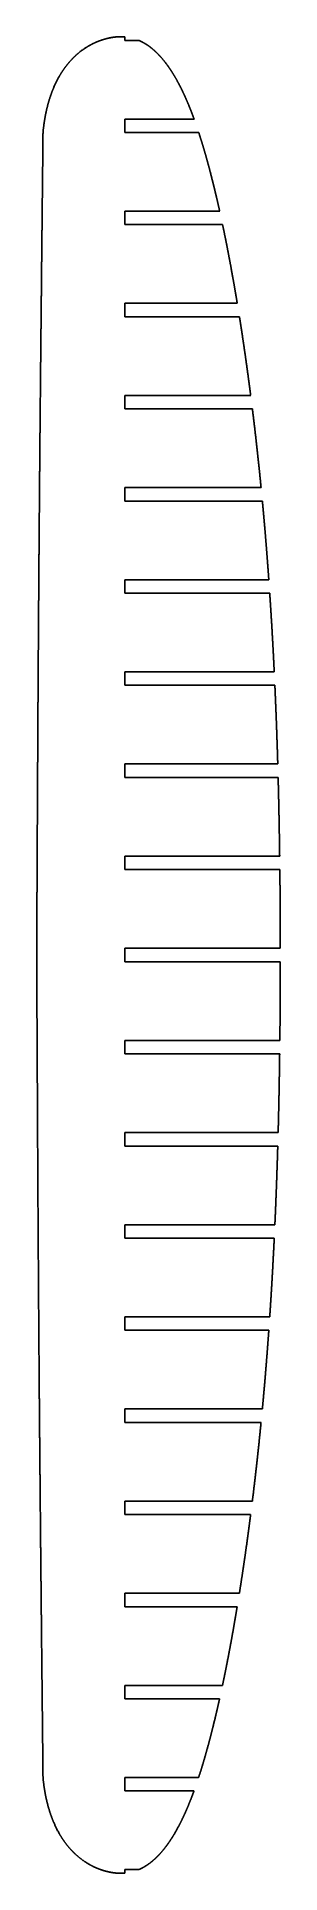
# Model space of a CAD drawing. Header units: metres. Extents: x 2 to 70, y -259 to 259.
import ezdxf

# ---------------------------------------------------------------- set-up
doc = ezdxf.new("R2010")
doc.units = ezdxf.units.M

msp = doc.modelspace()

# ---------------------------------------------------------------- linework, layer by layer
for p, q in [((26.48, 258.1, 1211), (30.44, 258.1, 1211)), ((26.48, 235.9, 1211), (46.08, 235.9, 1211)), ((26.48, 232.1, 1211), (47.4, 232.1, 1211)), ((26.48, 209.9, 1211), (53.31, 209.9, 1211)), ((26.48, 206.1, 1211), (54.13, 206.1, 1211)), ((26.48, 183.9, 1211), (58.28, 183.9, 1211)), ((26.48, 180.1, 1211), (58.89, 180.1, 1211)), ((26.48, 157.9, 1211), (62.07, 157.9, 1211)), ((26.48, 154.1, 1211), (62.55, 154.1, 1211)), ((26.48, 131.9, 1211), (65.01, 131.9, 1211)), ((26.48, 128.1, 1211), (65.37, 128.1, 1211)), ((26.48, 105.9, 1211), (67.19, 105.9, 1211)), ((26.48, 102.1, 1211), (67.45, 102.1, 1211)), ((26.48, 79.9, 1211), (68.73, 79.9, 1211)), ((26.48, 76.1, 1211), (68.9, 76.1, 1211)), ((26.48, 53.9, 1211), (69.72, 53.9, 1211)), ((26.48, 50.1, 1211), (69.82, 50.1, 1211)), ((26.48, 27.9, 1211), (70.26, 27.9, 1211)), ((26.48, 24.1, 1211), (70.31, 24.1, 1211)), ((26.48, 1.9, 1211), (70.44, 1.9, 1211)), ((26.48, -1.9, 1211), (70.44, -1.9, 1211)), ((26.48, -24.1, 1211), (70.31, -24.1, 1211)), ((26.48, -27.9, 1211), (70.26, -27.9, 1211)), ((26.48, -50.1, 1211), (69.83, -50.1, 1211)), ((26.48, -53.9, 1211), (69.72, -53.9, 1211)), ((26.48, -76.1, 1211), (68.9, -76.1, 1211)), ((26.48, -79.9, 1211), (68.73, -79.9, 1211)), ((26.48, -102.1, 1211), (67.45, -102.1, 1211)), ((26.48, -105.9, 1211), (67.19, -105.9, 1211)), ((26.48, -128.1, 1211), (65.37, -128.1, 1211)), ((26.48, -131.9, 1211), (65, -131.9, 1211)), ((26.48, -154.1, 1211), (62.54, -154.1, 1211)), ((26.48, -157.9, 1211), (62.06, -157.9, 1211)), ((26.48, -180.1, 1211), (58.88, -180.1, 1211)), ((26.48, -183.9, 1211), (58.26, -183.9, 1211)), ((26.48, -206.1, 1211), (54.11, -206.1, 1211)), ((26.48, -209.9, 1211), (53.28, -209.9, 1211)), ((26.48, -232.1, 1211), (47.36, -232.1, 1211)), ((26.48, -235.9, 1211), (46.05, -235.9, 1211)), ((26.48, -258.1, 1211), (30.42, -258.1, 1211))]:
    msp.add_line(p, q)
for points, knots in [([(26.48, 259.07, 1211), (26.11, 259.11, 1211), (25.75, 259.12, 1211), (25.38, 259.13, 1211), (25.02, 259.13, 1211), (24.65, 259.11, 1211), (24.29, 259.09, 1211), (23.92, 259.05, 1211), (23.28, 258.97, 1211), (23, 258.93, 1211), (22.72, 258.89, 1211), (22.45, 258.84, 1211), (22.17, 258.78, 1211), (21.89, 258.72, 1211), (21.61, 258.65, 1211), (20.47, 258.36, 1211), (19.62, 258.09, 1211), (18.78, 257.78, 1211), (17.96, 257.43, 1211), (17.16, 257.03, 1211), (16.38, 256.6, 1211), (15.62, 256.12, 1211), (13.64, 254.75, 1211), (12.47, 253.78, 1211), (11.38, 252.71, 1211), (10.37, 251.57, 1211), (9.45, 250.35, 1211), (8.62, 249.08, 1211), (7.86, 247.76, 1211), (6.37, 244.75, 1211), (5.66, 243.04, 1211), (5.07, 241.28, 1211), (4.57, 239.5, 1211), (4.16, 237.69, 1211), (3.84, 235.87, 1211), (3.6, 234.03, 1211), (3.42, 232.19, 1211)], [0, 0, 0, 0, 0, 0, 0, 0, 0, 0.075566, 0.075566, 0.075566, 0.075566, 0.075566, 0.075566, 0.075566, 0.133766, 0.133766, 0.133766, 0.133766, 0.133766, 0.133766, 0.133766, 0.315207, 0.315207, 0.315207, 0.315207, 0.315207, 0.315207, 0.315207, 0.623826, 0.623826, 0.623826, 0.623826, 0.623826, 0.623826, 0.623826, 1, 1, 1, 1, 1, 1, 1, 1, 1]), ([(46.08, 235.9, 1211), (45.89, 236.43, 1211), (45.69, 236.96, 1211), (45.5, 237.47, 1211), (45.3, 237.98, 1211), (45.11, 238.48, 1211), (44.91, 238.97, 1211), (44.71, 239.46, 1211), (44.13, 240.86, 1211), (43.73, 241.79, 1211), (43.32, 242.71, 1211), (42.89, 243.63, 1211), (42.45, 244.54, 1211), (41.99, 245.44, 1211), (41.51, 246.33, 1211), (40.61, 247.9, 1211), (40.2, 248.6, 1211), (39.78, 249.28, 1211), (39.34, 249.95, 1211), (38.89, 250.62, 1211), (38.42, 251.27, 1211), (37.93, 251.91, 1211), (36.84, 253.24, 1211), (36.23, 253.93, 1211), (35.59, 254.59, 1211), (34.93, 255.23, 1211), (34.23, 255.83, 1211), (33.5, 256.39, 1211), (32.73, 256.9, 1211), (31.76, 257.46, 1211), (31.57, 257.56, 1211), (31.39, 257.66, 1211), (31.2, 257.75, 1211), (31.01, 257.85, 1211), (30.82, 257.93, 1211), (30.63, 258.02, 1211), (30.44, 258.1, 1211)], [0, 0, 0, 0, 0, 0, 0, 0, 0, 0.148842, 0.148842, 0.148842, 0.148842, 0.148842, 0.148842, 0.148842, 0.441103, 0.441103, 0.441103, 0.441103, 0.441103, 0.441103, 0.441103, 0.673617, 0.673617, 0.673617, 0.673617, 0.673617, 0.673617, 0.673617, 0.939364, 0.939364, 0.939364, 0.939364, 0.939364, 0.939364, 0.939364, 1, 1, 1, 1, 1, 1, 1, 1, 1]), ([(3.42, 232.19, 1211), (3.42, 232.19, 1211), (3.42, 232.19, 1211), (3.42, 232.19, 1211), (3.42, 232.19, 1211), (3.42, 232.19, 1211), (3.42, 232.19, 1211), (3.42, 232.19, 1211), (3.42, 232.19, 1211), (3.42, 232.19, 1211), (3.42, 232.19, 1211), (3.42, 232.18, 1211), (3.42, 232.18, 1211), (3.42, 232.17, 1211), (3.42, 232.16, 1211), (3.42, 232.14, 1211), (3.42, 232.13, 1211), (3.42, 232.12, 1211), (3.42, 232.1, 1211), (3.42, 232.08, 1211), (3.42, 232.06, 1211), (3.42, 232.03, 1211), (3.42, 231.98, 1211), (3.42, 231.96, 1211), (3.42, 231.94, 1211), (3.42, 231.92, 1211), (3.42, 231.89, 1211), (3.42, 231.87, 1211), (3.41, 231.84, 1211), (3.41, 231.77, 1211), (3.41, 231.72, 1211), (3.41, 231.67, 1211), (3.41, 231.61, 1211), (3.41, 231.56, 1211), (3.41, 231.49, 1211), (3.41, 231.43, 1211), (3.41, 231.28, 1211), (3.41, 231.19, 1211), (3.41, 231.1, 1211), (3.41, 231.01, 1211), (3.4, 230.9, 1211), (3.4, 230.79, 1211), (3.4, 230.68, 1211), (3.4, 230.34, 1211), (3.4, 230.12, 1211), (3.39, 229.9, 1211), (3.39, 229.68, 1211), (3.39, 229.47, 1211), (3.39, 229.25, 1211), (3.39, 229.03, 1211), (3.38, 228.45, 1211), (3.38, 228.09, 1211), (3.37, 227.73, 1211), (3.37, 227.37, 1211), (3.36, 227.01, 1211), (3.36, 226.64, 1211), (3.36, 226.28, 1211), (3.34, 225.15, 1211), (3.34, 224.38, 1211), (3.33, 223.61, 1211), (3.32, 222.84, 1211), (3.31, 222.07, 1211), (3.3, 221.3, 1211), (3.3, 220.53, 1211), (3.28, 219.24, 1211), (3.28, 218.71, 1211), (3.27, 218.16, 1211), (3.26, 217.59, 1211), (3.26, 217, 1211), (3.25, 216.4, 1211), (3.25, 215.78, 1211), (3.24, 214.8, 1211), (3.23, 214.46, 1211), (3.23, 214.13, 1211), (3.22, 213.79, 1211), (3.22, 213.45, 1211), (3.22, 213.12, 1211), (3.21, 212.78, 1211), (3.21, 212.03, 1211), (3.2, 211.61, 1211), (3.2, 211.19, 1211), (3.19, 210.76, 1211), (3.19, 210.32, 1211), (3.18, 209.88, 1211), (3.18, 209.43, 1211), (3.15, 206.84, 1211), (3.13, 204.7, 1211), (3.11, 202.57, 1211), (3.08, 200.43, 1211), (3.06, 198.29, 1211), (3.04, 196.16, 1211), (3.02, 194.02, 1211), (2.95, 187, 1211), (2.9, 182.11, 1211), (2.85, 177.22, 1211), (2.8, 172.33, 1211), (2.75, 167.45, 1211), (2.71, 162.56, 1211), (2.66, 157.67, 1211), (2.57, 148.22, 1211), (2.53, 143.66, 1211), (2.49, 139.09, 1211), (2.45, 134.53, 1211), (2.42, 129.97, 1211), (2.38, 125.41, 1211), (2.34, 120.84, 1211), (2.28, 113.17, 1211), (2.26, 110.06, 1211), (2.24, 106.95, 1211), (2.21, 103.84, 1211), (2.19, 100.72, 1211), (2.17, 97.61, 1211), (2.15, 94.5, 1211), (2.11, 88.11, 1211), (2.08, 84.83, 1211), (2.06, 81.55, 1211), (2.04, 78.27, 1211), (2.02, 74.99, 1211), (2, 71.71, 1211), (1.98, 68.42, 1211), (1.95, 62.15, 1211), (1.93, 59.17, 1211), (1.91, 56.18, 1211), (1.9, 53.19, 1211), (1.88, 50.2, 1211), (1.87, 47.21, 1211), (1.85, 44.22, 1211), (1.82, 39, 1211), (1.81, 36.77, 1211), (1.8, 34.54, 1211), (1.79, 32.3, 1211), (1.78, 30.07, 1211), (1.77, 27.84, 1211), (1.75, 25.61, 1211), (1.74, 22.65, 1211), (1.74, 21.93, 1211), (1.73, 21.21, 1211), (1.73, 20.49, 1211), (1.73, 19.77, 1211), (1.72, 19.05, 1211), (1.72, 18.33, 1211), (1.71, 16.96, 1211), (1.71, 16.32, 1211), (1.71, 15.7, 1211), (1.7, 15.1, 1211), (1.7, 14.52, 1211), (1.7, 13.96, 1211), (1.7, 13.41, 1211), (1.69, 12.09, 1211), (1.69, 11.3, 1211), (1.68, 10.51, 1211), (1.68, 9.72, 1211), (1.67, 8.92, 1211), (1.67, 8.13, 1211), (1.67, 7.34, 1211), (1.66, 6.14, 1211), (1.66, 5.73, 1211), (1.66, 5.32, 1211), (1.65, 4.91, 1211), (1.65, 4.5, 1211), (1.65, 4.09, 1211), (1.65, 3.68, 1211), (1.65, 3.08, 1211), (1.64, 2.89, 1211), (1.64, 2.7, 1211), (1.64, 2.51, 1211), (1.64, 2.32, 1211), (1.64, 2.13, 1211), (1.64, 1.94, 1211), (1.64, 1.63, 1211), (1.64, 1.51, 1211), (1.64, 1.39, 1211), (1.64, 1.27, 1211), (1.64, 1.15, 1211), (1.64, 1.03, 1211), (1.63, 0.91, 1211), (1.63, 0.75, 1211), (1.63, 0.71, 1211), (1.63, 0.67, 1211), (1.63, 0.64, 1211), (1.63, 0.6, 1211), (1.63, 0.57, 1211), (1.63, 0.54, 1211), (1.63, 0.46, 1211), (1.63, 0.41, 1211), (1.63, 0.36, 1211), (1.63, 0.32, 1211), (1.63, 0.29, 1211), (1.63, 0.25, 1211), (1.63, 0.22, 1211), (1.63, 0.17, 1211), (1.63, 0.14, 1211), (1.63, 0.12, 1211), (1.63, 0.1, 1211), (1.63, 0.08, 1211), (1.63, 0.06, 1211), (1.63, 0.05, 1211), (1.63, 0.03, 1211), (1.63, 0.02, 1211), (1.63, 0.01, 1211), (1.63, 0.01, 1211), (1.63, 0, 1211), (1.63, 0, 1211), (1.63, 0, 1211), (1.63, 0, 1211), (1.63, 0, 1211), (1.63, 0, 1211), (1.63, 0, 1211), (1.63, 0, 1211), (1.63, 0, 1211), (1.63, -0.01, 1211), (1.63, -0.02, 1211), (1.63, -0.03, 1211), (1.63, -0.03, 1211), (1.63, -0.05, 1211), (1.63, -0.06, 1211), (1.63, -0.08, 1211), (1.63, -0.1, 1211), (1.63, -0.14, 1211), (1.63, -0.17, 1211), (1.63, -0.2, 1211), (1.63, -0.24, 1211), (1.63, -0.27, 1211), (1.63, -0.32, 1211), (1.63, -0.37, 1211), (1.63, -0.47, 1211), (1.63, -0.52, 1211), (1.63, -0.57, 1211), (1.63, -0.63, 1211), (1.63, -0.69, 1211), (1.63, -0.75, 1211), (1.63, -0.82, 1211), (1.63, -0.97, 1211), (1.64, -1.05, 1211), (1.64, -1.14, 1211), (1.64, -1.23, 1211), (1.64, -1.32, 1211), (1.64, -1.42, 1211), (1.64, -1.53, 1211), (1.64, -1.86, 1211), (1.64, -2.08, 1211), (1.64, -2.3, 1211), (1.64, -2.52, 1211), (1.64, -2.73, 1211), (1.64, -2.95, 1211), (1.65, -3.17, 1211), (1.65, -3.75, 1211), (1.65, -4.11, 1211), (1.65, -4.48, 1211), (1.65, -4.84, 1211), (1.66, -5.2, 1211), (1.66, -5.56, 1211), (1.66, -5.93, 1211), (1.66, -7.06, 1211), (1.67, -7.83, 1211), (1.67, -8.6, 1211), (1.68, -9.38, 1211), (1.68, -10.15, 1211), (1.68, -10.92, 1211), (1.69, -11.69, 1211), (1.69, -12.98, 1211), (1.7, -13.52, 1211), (1.7, -14.07, 1211), (1.7, -14.64, 1211), (1.7, -15.23, 1211), (1.71, -15.84, 1211), (1.71, -16.46, 1211), (1.71, -17.44, 1211), (1.72, -17.78, 1211), (1.72, -18.11, 1211), (1.72, -18.45, 1211), (1.72, -18.79, 1211), (1.72, -19.13, 1211), (1.72, -19.46, 1211), (1.73, -20.21, 1211), (1.73, -20.63, 1211), (1.73, -21.06, 1211), (1.73, -21.49, 1211), (1.74, -21.93, 1211), (1.74, -22.37, 1211), (1.74, -22.82, 1211), (1.75, -25.42, 1211), (1.76, -27.56, 1211), (1.78, -29.7, 1211), (1.79, -31.84, 1211), (1.8, -33.98, 1211), (1.81, -36.13, 1211), (1.82, -38.27, 1211), (1.85, -45.31, 1211), (1.88, -50.2, 1211), (1.91, -55.1, 1211), (1.93, -60, 1211), (1.96, -64.89, 1211), (1.99, -69.79, 1211), (2.02, -74.69, 1211), (2.08, -84.15, 1211), (2.11, -88.72, 1211), (2.14, -93.28, 1211), (2.17, -97.85, 1211), (2.2, -102.42, 1211), (2.24, -106.98, 1211), (2.27, -111.55, 1211), (2.33, -119.22, 1211), (2.35, -122.33, 1211), (2.38, -125.44, 1211), (2.4, -128.55, 1211), (2.43, -131.66, 1211), (2.46, -134.77, 1211), (2.48, -137.88, 1211), (2.54, -144.27, 1211), (2.57, -147.54, 1211), (2.6, -150.82, 1211), (2.63, -154.1, 1211), (2.66, -157.37, 1211), (2.69, -160.65, 1211), (2.72, -163.93, 1211), (2.78, -170.19, 1211), (2.81, -173.17, 1211), (2.84, -176.15, 1211), (2.87, -179.13, 1211), (2.9, -182.12, 1211), (2.93, -185.1, 1211), (2.96, -188.08, 1211), (3.01, -193.29, 1211), (3.03, -195.52, 1211), (3.06, -197.75, 1211), (3.08, -199.97, 1211), (3.1, -202.2, 1211), (3.13, -204.43, 1211), (3.15, -206.65, 1211), (3.18, -209.6, 1211), (3.19, -210.32, 1211), (3.2, -211.03, 1211), (3.2, -211.75, 1211), (3.21, -212.47, 1211), (3.22, -213.19, 1211), (3.23, -213.91, 1211), (3.24, -215.28, 1211), (3.25, -215.91, 1211), (3.25, -216.53, 1211), (3.26, -217.13, 1211), (3.27, -217.71, 1211), (3.27, -218.27, 1211), (3.28, -218.82, 1211), (3.29, -220.14, 1211), (3.3, -220.93, 1211), (3.31, -221.71, 1211), (3.32, -222.5, 1211), (3.32, -223.29, 1211), (3.33, -224.08, 1211), (3.34, -224.87, 1211), (3.35, -226.07, 1211), (3.36, -226.48, 1211), (3.36, -226.89, 1211), (3.37, -227.29, 1211), (3.37, -227.7, 1211), (3.38, -228.11, 1211), (3.38, -228.52, 1211), (3.39, -229.12, 1211), (3.39, -229.31, 1211), (3.39, -229.5, 1211), (3.39, -229.69, 1211), (3.39, -229.88, 1211), (3.4, -230.07, 1211), (3.4, -230.26, 1211), (3.4, -230.57, 1211), (3.4, -230.69, 1211), (3.4, -230.81, 1211), (3.41, -230.93, 1211), (3.41, -231.04, 1211), (3.41, -231.16, 1211), (3.41, -231.28, 1211), (3.41, -231.44, 1211), (3.41, -231.48, 1211), (3.41, -231.52, 1211), (3.41, -231.56, 1211), (3.41, -231.59, 1211), (3.41, -231.63, 1211), (3.41, -231.66, 1211), (3.41, -231.74, 1211), (3.41, -231.79, 1211), (3.41, -231.83, 1211), (3.42, -231.87, 1211), (3.42, -231.91, 1211), (3.42, -231.94, 1211), (3.42, -231.97, 1211), (3.42, -232.03, 1211), (3.42, -232.05, 1211), (3.42, -232.08, 1211), (3.42, -232.1, 1211), (3.42, -232.11, 1211), (3.42, -232.13, 1211), (3.42, -232.14, 1211), (3.42, -232.16, 1211), (3.42, -232.17, 1211), (3.42, -232.17, 1211), (3.42, -232.18, 1211), (3.42, -232.18, 1211), (3.42, -232.18, 1211), (3.42, -232.19, 1211), (3.42, -232.19, 1211), (3.42, -232.19, 1211), (3.42, -232.19, 1211), (3.42, -232.19, 1211), (3.42, -232.19, 1211), (3.42, -232.19, 1211), (3.42, -232.19, 1211), (3.42, -232.19, 1211)], [0, 0, 0, 0, 0, 0, 0, 0, 0, 0.003287, 0.003287, 0.003287, 0.003287, 0.003287, 0.003287, 0.003287, 0.006722, 0.006722, 0.006722, 0.006722, 0.006722, 0.006722, 0.006722, 0.010499, 0.010499, 0.010499, 0.010499, 0.010499, 0.010499, 0.010499, 0.012903, 0.012903, 0.012903, 0.012903, 0.012903, 0.012903, 0.012903, 0.016337, 0.016337, 0.016337, 0.016337, 0.016337, 0.016337, 0.016337, 0.020115, 0.020115, 0.020115, 0.020115, 0.020115, 0.020115, 0.020115, 0.026791, 0.026791, 0.026791, 0.026791, 0.026791, 0.026791, 0.026791, 0.037858, 0.037858, 0.037858, 0.037858, 0.037858, 0.037858, 0.037858, 0.061408, 0.061408, 0.061408, 0.061408, 0.061408, 0.061408, 0.061408, 0.077265, 0.077265, 0.077265, 0.077265, 0.077265, 0.077265, 0.077265, 0.085596, 0.085596, 0.085596, 0.085596, 0.085596, 0.085596, 0.085596, 0.095793, 0.095793, 0.095793, 0.095793, 0.095793, 0.095793, 0.095793, 0.1436, 0.1436, 0.1436, 0.1436, 0.1436, 0.1436, 0.1436, 0.253014, 0.253014, 0.253014, 0.253014, 0.253014, 0.253014, 0.253014, 0.355131, 0.355131, 0.355131, 0.355131, 0.355131, 0.355131, 0.355131, 0.424767, 0.424767, 0.424767, 0.424767, 0.424767, 0.424767, 0.424767, 0.498202, 0.498202, 0.498202, 0.498202, 0.498202, 0.498202, 0.498202, 0.565101, 0.565101, 0.565101, 0.565101, 0.565101, 0.565101, 0.565101, 0.615061, 0.615061, 0.615061, 0.615061, 0.615061, 0.615061, 0.615061, 0.631182, 0.631182, 0.631182, 0.631182, 0.631182, 0.631182, 0.631182, 0.645834, 0.645834, 0.645834, 0.645834, 0.645834, 0.645834, 0.645834, 0.667645, 0.667645, 0.667645, 0.667645, 0.667645, 0.667645, 0.667645, 0.678965, 0.678965, 0.678965, 0.678965, 0.678965, 0.678965, 0.678965, 0.68422, 0.68422, 0.68422, 0.68422, 0.68422, 0.68422, 0.68422, 0.687538, 0.687538, 0.687538, 0.687538, 0.687538, 0.687538, 0.687538, 0.688692, 0.688692, 0.688692, 0.688692, 0.688692, 0.688692, 0.688692, 0.690617, 0.690617, 0.690617, 0.690617, 0.690617, 0.690617, 0.690617, 0.692734, 0.692734, 0.692734, 0.692734, 0.692734, 0.692734, 0.692734, 0.694706, 0.694706, 0.694706, 0.694706, 0.694706, 0.694706, 0.694706, 0.696676, 0.696676, 0.696676, 0.696676, 0.696676, 0.696676, 0.696676, 0.698488, 0.698488, 0.698488, 0.698488, 0.698488, 0.698488, 0.698488, 0.7003, 0.7003, 0.7003, 0.7003, 0.7003, 0.7003, 0.7003, 0.701809, 0.701809, 0.701809, 0.701809, 0.701809, 0.701809, 0.701809, 0.703319, 0.703319, 0.703319, 0.703319, 0.703319, 0.703319, 0.703319, 0.706254, 0.706254, 0.706254, 0.706254, 0.706254, 0.706254, 0.706254, 0.711119, 0.711119, 0.711119, 0.711119, 0.711119, 0.711119, 0.711119, 0.721472, 0.721472, 0.721472, 0.721472, 0.721472, 0.721472, 0.721472, 0.728442, 0.728442, 0.728442, 0.728442, 0.728442, 0.728442, 0.728442, 0.732105, 0.732105, 0.732105, 0.732105, 0.732105, 0.732105, 0.732105, 0.736588, 0.736588, 0.736588, 0.736588, 0.736588, 0.736588, 0.736588, 0.757601, 0.757601, 0.757601, 0.757601, 0.757601, 0.757601, 0.757601, 0.805666, 0.805666, 0.805666, 0.805666, 0.805666, 0.805666, 0.805666, 0.850476, 0.850476, 0.850476, 0.850476, 0.850476, 0.850476, 0.850476, 0.880997, 0.880997, 0.880997, 0.880997, 0.880997, 0.880997, 0.880997, 0.913155, 0.913155, 0.913155, 0.913155, 0.913155, 0.913155, 0.913155, 0.942432, 0.942432, 0.942432, 0.942432, 0.942432, 0.942432, 0.942432, 0.964287, 0.964287, 0.964287, 0.964287, 0.964287, 0.964287, 0.964287, 0.971338, 0.971338, 0.971338, 0.971338, 0.971338, 0.971338, 0.971338, 0.977747, 0.977747, 0.977747, 0.977747, 0.977747, 0.977747, 0.977747, 0.987287, 0.987287, 0.987287, 0.987287, 0.987287, 0.987287, 0.987287, 0.992238, 0.992238, 0.992238, 0.992238, 0.992238, 0.992238, 0.992238, 0.994536, 0.994536, 0.994536, 0.994536, 0.994536, 0.994536, 0.994536, 0.995988, 0.995988, 0.995988, 0.995988, 0.995988, 0.995988, 0.995988, 0.996493, 0.996493, 0.996493, 0.996493, 0.996493, 0.996493, 0.996493, 0.997334, 0.997334, 0.997334, 0.997334, 0.997334, 0.997334, 0.997334, 0.99826, 0.99826, 0.99826, 0.99826, 0.99826, 0.99826, 0.99826, 0.998934, 0.998934, 0.998934, 0.998934, 0.998934, 0.998934, 0.998934, 1, 1, 1, 1, 1, 1, 1, 1, 1]), ([(53.31, 209.9, 1211), (53.04, 211.11, 1211), (52.76, 212.33, 1211), (52.48, 213.54, 1211), (52.2, 214.75, 1211), (51.91, 215.96, 1211), (51.61, 217.17, 1211), (51.31, 218.37, 1211), (50.65, 220.95, 1211), (50.29, 222.32, 1211), (49.92, 223.69, 1211), (49.55, 225.06, 1211), (49.16, 226.42, 1211), (48.76, 227.78, 1211), (48.34, 229.13, 1211), (47.85, 230.69, 1211), (47.79, 230.89, 1211), (47.72, 231.1, 1211), (47.66, 231.3, 1211), (47.59, 231.5, 1211), (47.53, 231.7, 1211), (47.46, 231.9, 1211), (47.4, 232.1, 1211)], [0, 0, 0, 0, 0, 0, 0, 0, 0, 0.432496, 0.432496, 0.432496, 0.432496, 0.432496, 0.432496, 0.432496, 0.925205, 0.925205, 0.925205, 0.925205, 0.925205, 0.925205, 0.925205, 1, 1, 1, 1, 1, 1, 1, 1, 1]), ([(58.28, 183.9, 1211), (58.11, 184.93, 1211), (57.93, 185.96, 1211), (57.76, 186.99, 1211), (57.58, 188.01, 1211), (57.41, 189.04, 1211), (57.23, 190.07, 1211), (57.04, 191.09, 1211), (56.54, 193.87, 1211), (56.22, 195.62, 1211), (55.89, 197.37, 1211), (55.55, 199.12, 1211), (55.21, 200.87, 1211), (54.86, 202.61, 1211), (54.5, 204.36, 1211), (54.13, 206.1, 1211)], [0, 0, 0, 0, 0, 0, 0, 0, 0, 0.369338, 0.369338, 0.369338, 0.369338, 0.369338, 0.369338, 0.369338, 1, 1, 1, 1, 1, 1, 1, 1, 1]), ([(62.07, 157.9, 1211), (62.03, 158.26, 1211), (61.98, 158.61, 1211), (61.94, 158.97, 1211), (61.89, 159.32, 1211), (61.84, 159.68, 1211), (61.8, 160.04, 1211), (61.75, 160.39, 1211), (61.38, 163.17, 1211), (61.06, 165.59, 1211), (60.72, 168.01, 1211), (60.37, 170.43, 1211), (60.02, 172.85, 1211), (59.65, 175.27, 1211), (59.28, 177.69, 1211), (58.89, 180.1, 1211)], [0, 0, 0, 0, 0, 0, 0, 0, 0, 0.127997, 0.127997, 0.127997, 0.127997, 0.127997, 0.127997, 0.127997, 1, 1, 1, 1, 1, 1, 1, 1, 1]), ([(67.19, 105.9, 1211), (67.05, 107.88, 1211), (66.91, 109.86, 1211), (66.76, 111.84, 1211), (66.6, 113.82, 1211), (66.45, 115.79, 1211), (66.28, 117.77, 1211), (66.12, 119.75, 1211), (65.88, 122.53, 1211), (65.81, 123.32, 1211), (65.74, 124.12, 1211), (65.66, 124.92, 1211), (65.59, 125.71, 1211), (65.52, 126.51, 1211), (65.45, 127.3, 1211), (65.37, 128.1, 1211)], [0, 0, 0, 0, 0, 0, 0, 0, 0, 0.712448, 0.712448, 0.712448, 0.712448, 0.712448, 0.712448, 0.712448, 1, 1, 1, 1, 1, 1, 1, 1, 1]), ([(68.73, 79.9, 1211), (68.72, 80.12, 1211), (68.7, 80.33, 1211), (68.69, 80.55, 1211), (68.68, 80.76, 1211), (68.67, 80.98, 1211), (68.66, 81.19, 1211), (68.65, 81.41, 1211), (68.52, 84.18, 1211), (68.38, 86.74, 1211), (68.24, 89.3, 1211), (68.1, 91.86, 1211), (67.95, 94.42, 1211), (67.79, 96.98, 1211), (67.62, 99.54, 1211), (67.45, 102.1, 1211)], [0, 0, 0, 0, 0, 0, 0, 0, 0, 0.07759, 0.07759, 0.07759, 0.07759, 0.07759, 0.07759, 0.07759, 1, 1, 1, 1, 1, 1, 1, 1, 1]), ([(65.37, -128.1, 1211), (65.42, -127.56, 1211), (65.47, -127.02, 1211), (65.52, -126.47, 1211), (65.57, -125.93, 1211), (65.62, -125.39, 1211), (65.67, -124.85, 1211), (65.72, -124.31, 1211), (65.96, -121.53, 1211), (66.16, -119.3, 1211), (66.34, -117.07, 1211), (66.52, -114.84, 1211), (66.7, -112.6, 1211), (66.87, -110.37, 1211), (67.03, -108.13, 1211), (67.19, -105.9, 1211)], [0, 0, 0, 0, 0, 0, 0, 0, 0, 0.195479, 0.195479, 0.195479, 0.195479, 0.195479, 0.195479, 0.195479, 1, 1, 1, 1, 1, 1, 1, 1, 1]), ([(58.88, -180.1, 1211), (59.15, -178.41, 1211), (59.41, -176.71, 1211), (59.67, -175.02, 1211), (59.93, -173.32, 1211), (60.18, -171.62, 1211), (60.43, -169.93, 1211), (60.67, -168.23, 1211), (61.06, -165.45, 1211), (61.2, -164.37, 1211), (61.35, -163.29, 1211), (61.5, -162.22, 1211), (61.64, -161.14, 1211), (61.78, -160.06, 1211), (61.92, -158.98, 1211), (62.06, -157.9, 1211)], [0, 0, 0, 0, 0, 0, 0, 0, 0, 0.611829, 0.611829, 0.611829, 0.611829, 0.611829, 0.611829, 0.611829, 1, 1, 1, 1, 1, 1, 1, 1, 1]), ([(54.11, -206.1, 1211), (54.32, -205.1, 1211), (54.53, -204.1, 1211), (54.73, -203.1, 1211), (54.94, -202.09, 1211), (55.14, -201.09, 1211), (55.34, -200.09, 1211), (55.53, -199.08, 1211), (56.07, -196.31, 1211), (56.4, -194.54, 1211), (56.73, -192.77, 1211), (57.04, -191, 1211), (57.36, -189.22, 1211), (57.66, -187.45, 1211), (57.96, -185.68, 1211), (58.26, -183.9, 1211)], [0, 0, 0, 0, 0, 0, 0, 0, 0, 0.362406, 0.362406, 0.362406, 0.362406, 0.362406, 0.362406, 0.362406, 1, 1, 1, 1, 1, 1, 1, 1, 1]), ([(47.36, -232.1, 1211), (48.02, -230.12, 1211), (48.63, -228.13, 1211), (49.22, -226.13, 1211), (49.79, -224.12, 1211), (50.33, -222.11, 1211), (50.86, -220.09, 1211), (51.36, -218.07, 1211), (52.04, -215.28, 1211), (52.22, -214.51, 1211), (52.41, -213.74, 1211), (52.58, -212.98, 1211), (52.76, -212.21, 1211), (52.94, -211.44, 1211), (53.11, -210.67, 1211), (53.28, -209.9, 1211)], [0, 0, 0, 0, 0, 0, 0, 0, 0, 0.725622, 0.725622, 0.725622, 0.725622, 0.725622, 0.725622, 0.725622, 1, 1, 1, 1, 1, 1, 1, 1, 1]), ([(3.42, -232.19, 1211), (3.6, -234.03, 1211), (3.84, -235.87, 1211), (4.16, -237.69, 1211), (4.57, -239.5, 1211), (5.07, -241.28, 1211), (5.66, -243.04, 1211), (6.37, -244.75, 1211), (7.88, -247.79, 1211), (8.65, -249.13, 1211), (9.5, -250.42, 1211), (10.44, -251.66, 1211), (11.47, -252.82, 1211), (12.59, -253.9, 1211), (13.8, -254.87, 1211), (15.55, -256.07, 1211), (16.03, -256.37, 1211), (16.53, -256.67, 1211), (17.03, -256.94, 1211), (17.54, -257.2, 1211), (18.06, -257.44, 1211), (18.59, -257.67, 1211), (19.4, -257.98, 1211), (19.67, -258.08, 1211), (19.95, -258.18, 1211), (20.22, -258.27, 1211), (20.5, -258.35, 1211), (20.77, -258.43, 1211), (21.05, -258.51, 1211), (21.6, -258.65, 1211), (21.88, -258.72, 1211), (22.16, -258.78, 1211), (22.44, -258.84, 1211), (22.71, -258.89, 1211), (22.99, -258.93, 1211), (23.27, -258.97, 1211), (23.91, -259.05, 1211), (24.28, -259.09, 1211), (24.65, -259.11, 1211), (25.01, -259.13, 1211), (25.38, -259.13, 1211), (25.75, -259.12, 1211), (26.11, -259.11, 1211), (26.48, -259.07, 1211)], [0, 0, 0, 0, 0, 0, 0, 0, 0, 0.02462812, 0.02462812, 0.02462812, 0.02462812, 0.02462812, 0.02462812, 0.02462812, 0.04520608, 0.04520608, 0.04520608, 0.04520608, 0.04520608, 0.04520608, 0.04520608, 0.05285184, 0.05285184, 0.05285184, 0.05285184, 0.05285184, 0.05285184, 0.05285184, 0.05674679, 0.05674679, 0.05674679, 0.05674679, 0.05674679, 0.05674679, 0.05674679, 0.06064173, 0.06064173, 0.06064173, 0.06064173, 0.06064173, 0.06064173, 0.06064173, 0.06572437, 0.06572437, 0.06572437, 0.06572437, 0.06572437, 0.06572437, 0.06572437, 0.06572437, 0.06572437]), ([(30.42, -258.1, 1211), (30.81, -257.94, 1211), (31.19, -257.76, 1211), (31.57, -257.57, 1211), (31.93, -257.36, 1211), (32.3, -257.15, 1211), (32.65, -256.92, 1211), (33, -256.68, 1211), (33.79, -256.11, 1211), (34.22, -255.77, 1211), (34.64, -255.42, 1211), (35.05, -255.05, 1211), (35.45, -254.67, 1211), (35.84, -254.28, 1211), (36.22, -253.88, 1211), (37.22, -252.76, 1211), (37.83, -252.02, 1211), (38.41, -251.26, 1211), (38.97, -250.47, 1211), (39.5, -249.68, 1211), (40.01, -248.86, 1211), (40.5, -248.04, 1211), (41.6, -246.11, 1211), (42.19, -244.99, 1211), (42.76, -243.85, 1211), (43.3, -242.71, 1211), (43.82, -241.55, 1211), (44.31, -240.38, 1211), (44.79, -239.21, 1211), (45.35, -237.77, 1211), (45.45, -237.51, 1211), (45.55, -237.25, 1211), (45.65, -236.98, 1211), (45.75, -236.72, 1211), (45.85, -236.45, 1211), (45.95, -236.17, 1211), (46.05, -235.9, 1211)], [0, 0, 0, 0, 0, 0, 0, 0, 0, 0.121275, 0.121275, 0.121275, 0.121275, 0.121275, 0.121275, 0.121275, 0.279696, 0.279696, 0.279696, 0.279696, 0.279696, 0.279696, 0.279696, 0.555547, 0.555547, 0.555547, 0.555547, 0.555547, 0.555547, 0.555547, 0.920148, 0.920148, 0.920148, 0.920148, 0.920148, 0.920148, 0.920148, 1, 1, 1, 1, 1, 1, 1, 1, 1])]:
    msp.add_open_spline(points, degree=8, knots=knots)
for points, degree in [([(26.48, 259.07, 1211), (26.48, 258.1, 1211)], 1), ([(26.48, 235.9, 1211), (26.48, 232.1, 1211)], 1), ([(26.48, 209.9, 1211), (26.48, 206.1, 1211)], 1), ([(26.48, 183.9, 1211), (26.48, 180.1, 1211)], 1), ([(26.48, 157.9, 1211), (26.48, 154.1, 1211)], 1), ([(65.01, 131.9, 1211), (64.74, 134.68, 1211), (64.45, 137.46, 1211), (64.16, 140.23, 1211), (63.86, 143.01, 1211), (63.55, 145.78, 1211), (63.23, 148.56, 1211), (62.9, 151.33, 1211), (62.55, 154.1, 1211)], 8), ([(26.48, 131.9, 1211), (26.48, 128.1, 1211)], 1), ([(26.48, 105.9, 1211), (26.48, 102.1, 1211)], 1), ([(26.48, 79.9, 1211), (26.48, 76.1, 1211)], 1), ([(69.72, 53.9, 1211), (69.64, 56.68, 1211), (69.55, 59.45, 1211), (69.46, 62.23, 1211), (69.36, 65, 1211), (69.26, 67.78, 1211), (69.14, 70.55, 1211), (69.03, 73.33, 1211), (68.9, 76.1, 1211)], 8), ([(26.48, 53.9, 1211), (26.48, 50.1, 1211)], 1), ([(70.26, 27.9, 1211), (70.22, 30.68, 1211), (70.18, 33.45, 1211), (70.13, 36.23, 1211), (70.08, 39, 1211), (70.03, 41.78, 1211), (69.96, 44.55, 1211), (69.9, 47.33, 1211), (69.82, 50.1, 1211)], 8), ([(26.48, 27.9, 1211), (26.48, 24.1, 1211)], 1), ([(70.44, 1.9, 1211), (70.43, 4.68, 1211), (70.43, 7.45, 1211), (70.42, 10.23, 1211), (70.4, 13, 1211), (70.39, 15.78, 1211), (70.36, 18.55, 1211), (70.34, 21.33, 1211), (70.31, 24.1, 1211)], 8), ([(26.48, 1.9, 1211), (26.48, 0, 1211)], 1), ([(26.48, -1.9, 1211), (26.48, 0, 1211)], 1), ([(70.31, -24.1, 1211), (70.34, -21.33, 1211), (70.37, -18.55, 1211), (70.39, -15.78, 1211), (70.41, -13, 1211), (70.42, -10.23, 1211), (70.43, -7.45, 1211), (70.43, -4.68, 1211), (70.44, -1.9, 1211)], 8), ([(26.48, -27.9, 1211), (26.48, -24.1, 1211)], 1), ([(69.83, -50.1, 1211), (69.9, -47.33, 1211), (69.97, -44.55, 1211), (70.03, -41.78, 1211), (70.08, -39, 1211), (70.14, -36.23, 1211), (70.18, -33.45, 1211), (70.22, -30.68, 1211), (70.26, -27.9, 1211)], 8), ([(26.48, -53.9, 1211), (26.48, -50.1, 1211)], 1), ([(68.9, -76.1, 1211), (69.03, -73.33, 1211), (69.15, -70.55, 1211), (69.26, -67.78, 1211), (69.36, -65, 1211), (69.46, -62.23, 1211), (69.55, -59.45, 1211), (69.64, -56.68, 1211), (69.72, -53.9, 1211)], 8), ([(26.48, -79.9, 1211), (26.48, -76.1, 1211)], 1), ([(67.45, -102.1, 1211), (67.64, -99.33, 1211), (67.82, -96.55, 1211), (67.99, -93.78, 1211), (68.15, -91, 1211), (68.31, -88.23, 1211), (68.45, -85.45, 1211), (68.59, -82.68, 1211), (68.73, -79.9, 1211)], 8), ([(26.48, -105.9, 1211), (26.48, -102.1, 1211)], 1), ([(26.48, -131.9, 1211), (26.48, -128.1, 1211)], 1), ([(62.54, -154.1, 1211), (62.89, -151.33, 1211), (63.22, -148.56, 1211), (63.54, -145.78, 1211), (63.85, -143.01, 1211), (64.16, -140.23, 1211), (64.45, -137.46, 1211), (64.73, -134.68, 1211), (65, -131.9, 1211)], 8), ([(26.48, -157.9, 1211), (26.48, -154.1, 1211)], 1), ([(26.48, -183.9, 1211), (26.48, -180.1, 1211)], 1), ([(26.48, -209.9, 1211), (26.48, -206.1, 1211)], 1), ([(26.48, -235.9, 1211), (26.48, -232.1, 1211)], 1), ([(26.48, -259.07, 1211), (26.48, -258.1, 1211)], 1)]:
    msp.add_open_spline(points, degree=degree)

doc.saveas('drawing.dxf')
